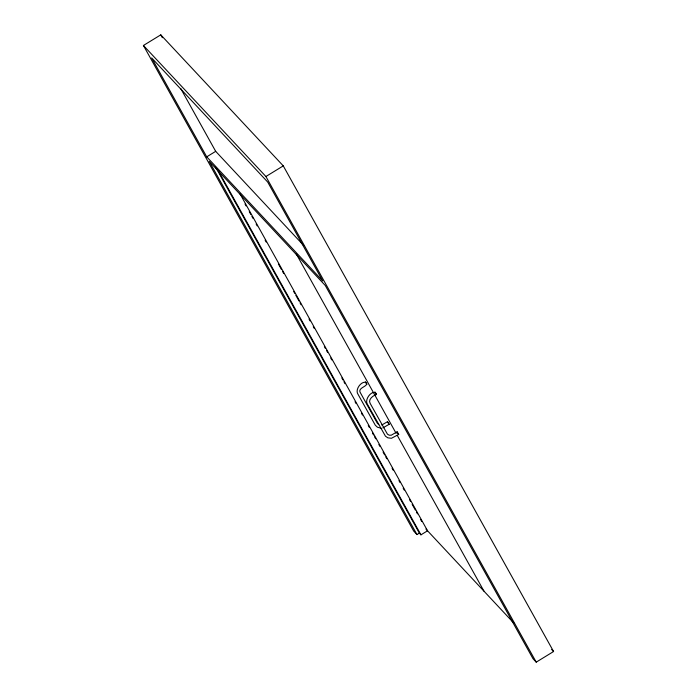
<?xml version="1.0" encoding="UTF-8"?>
<svg xmlns="http://www.w3.org/2000/svg" width="697" height="697" viewBox="0 0 697 697"><rect width="100%" height="100%" fill="white"/><g stroke="black" fill="none" stroke-linecap="round" stroke-linejoin="round"><path stroke-width="1.05" d="M374.908 391.871C375.282 393.396 377.539 395.826 375.666 392.873C371.405 390.163 363.869 400.043 367.659 404.704L385.45 436.183L387.811 437.829L391.444 438.282L398.728 434.44L397.116 431.8L391.287 435.189L389.205 435.198L387.454 434.179L370.151 403.389C367.842 399.686 372.965 395.478 376.493 394.519M382.775 427.941L389.205 424.273L387.732 421.999M416.954 534.564L413.73 531.123L143.425 45.479L160.78 34.85L283.27 165.877L553.575 651.521L536.22 662.15L532.996 658.7L325.264 285.474L209.222 161.338L416.954 534.564L419.35 533.1L420.962 534.826L427.549 530.792L239.768 193.426M206.721 156.842L322.755 280.978L267.692 182.048L151.658 57.921L206.721 156.842L215.695 151.345L303.648 245.44M143.425 45.479L265.914 176.507L283.27 165.877M378.759 424.639L377.295 423.149L360.671 393.282C356.341 387.393 369.436 386.696 366.056 382.54C361.691 380.449 354.459 389.719 358.119 394.467L375.308 425.231L377.434 427.209L380.998 428.193M387.619 421.624L381.817 425.004M367.005 384.343L366.334 383.507M398.684 434.431L397.647 432.924M389.205 424.273L388.665 423.593M551.641 649.456L553.575 651.521M425.937 529.075L514.064 623.353M388.456 423.271L387.872 422.269M366.125 383.176L365.385 381.703M265.914 176.507L536.22 662.15M296.173 253.769L396.149 433.386M397.203 435.285L483.953 591.134M160.78 34.85L162.366 37.699M180.75 88.571L215.695 151.345M245.03 204.055L246.093 205.955M249.265 211.661L250.85 214.51M251.905 216.41L252.967 218.309M256.139 224.016L257.202 225.915M265.13 240.169L266.193 242.068M278.356 263.928L281.527 269.634M282.59 271.534L283.644 273.433M293.698 291.485L294.753 293.385M295.816 295.293L298.987 300.991M300.041 302.89L301.104 304.789M309.032 319.052L310.095 320.951M313.267 326.649L314.321 328.548M324.375 346.609L325.429 348.509M326.492 350.408L327.546 352.307M330.718 358.014L331.781 359.913M341.826 377.966L342.889 379.865M343.943 381.773L345.006 383.672M355.052 401.725L356.115 403.624M361.403 413.129L362.457 415.029M368.277 425.484L369.332 427.383M372.512 433.09L373.566 434.989M374.629 436.888L375.683 438.788M378.854 444.494L379.917 446.394M383.089 452.092L384.674 454.949M385.729 456.849L386.791 458.748M392.08 468.253L393.134 470.153M398.954 480.608L400.017 482.507M403.188 488.205L404.243 490.104M409.531 499.61L410.594 501.509M412.18 504.367L415.351 510.065M416.414 511.964L417.468 513.863M420.639 519.57L421.702 521.469M218.37 170.843L420.962 534.826M215.312 166.522L419.35 533.1M397.456 432.584L397.116 431.8"/></g></svg>
